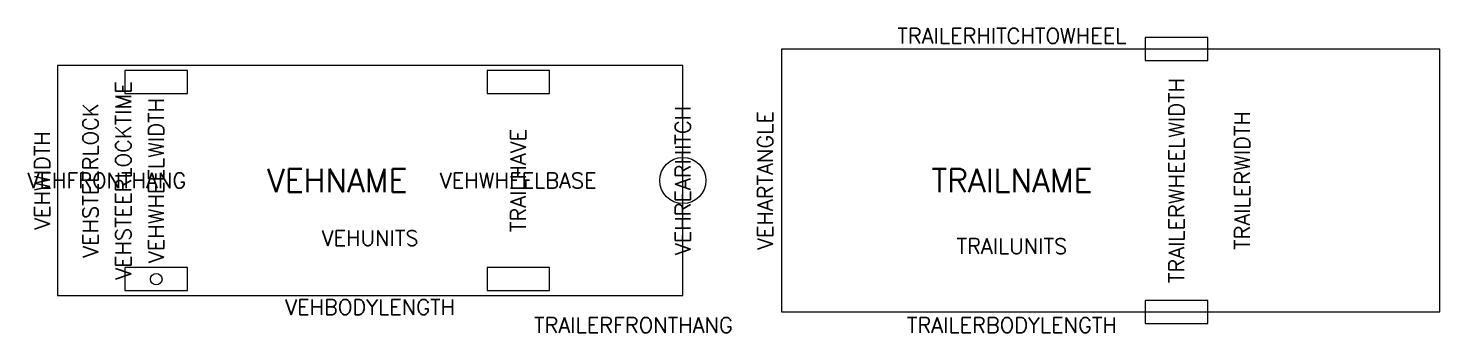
# Model space of a CAD drawing. Header units: feet. Extents: x -0.9 to 42, y -4.6 to 4.6.
import ezdxf
from ezdxf.enums import TextEntityAlignment as Align

# ---------------------------------------------------------------- set-up
doc = ezdxf.new("R2010")
doc.units = ezdxf.units.FT
doc.header["$LTSCALE"] = 100
doc.header["$MEASUREMENT"] = 0
for name, color, linetype in [('AttributeLayer', 7, 'Continuous'), ('C-TURN-TRAL-BODY', 2, 'Continuous'), ('C-TURN-TRCK-BODY', 1, 'Continuous')]:
    doc.layers.add(name, color=color, linetype=linetype)
doc.styles.get("Standard").update_dxf_attribs({"font": 'simplex.shx', "height": 10})

msp = doc.modelspace()

# ---------------------------------------------------------------- linework, layer by layer
at = {"layer": 'C-TURN-TRAL-BODY'}
for points in [[(33.05, 3.65), (34.95, 3.65), (34.95, 4.35), (33.05, 4.35)], [(22, -4), (42, -4), (42, 4), (22, 4)], [(33.05, -4.35), (34.95, -4.35), (34.95, -3.65), (33.05, -3.65)]]:
    msp.add_lwpolyline(points, close=True, dxfattribs=at)
at = {"layer": 'C-TURN-TRCK-BODY'}
for points in [[(0, -3.5), (19, -3.5), (19, 3.5), (0, 3.5)], [(2.05, 2.65), (3.95, 2.65), (3.95, 3.35), (2.05, 3.35)], [(13.05, 2.65), (14.95, 2.65), (14.95, 3.35), (13.05, 3.35)], [(2.05, -3.35), (3.95, -3.35), (3.95, -2.65), (2.05, -2.65)], [(13.05, -3.35), (14.95, -3.35), (14.95, -2.65), (13.05, -2.65)]]:
    msp.add_lwpolyline(points, close=True, dxfattribs=at)
for centre, radius in [((19, 0), 0.7), ((3, -3), 0.175)]:
    msp.add_circle(centre, radius, dxfattribs=at)

# ---------------------------------------------------------------- texts
at = {"layer": 'AttributeLayer', "flags": 8}
for tag, text, height, p in [('TRAILERHITCHTOWHEEL', '15.00', 0.4667, (29, 4.4)), ('VEHFRONTHANG', '3.00', 0.4667, (1.5, 0)), ('VEHNAME', 'PB', 0.7, (8.5, 0)), ('VEHWHEELBASE', '11.00', 0.4667, (14, 0)), ('TRAILNAME', 'PB', 0.7, (29, 0)), ('VEHUNITS', 'M', 0.467, (9.5, -1.75)), ('TRAILUNITS', 'M', 0.467, (29, -2)), ('VEHBODYLENGTH', '19.00', 0.4667, (9.5, -3.85)), ('TRAILERFRONTHANG', '3.00', 0.4667, (17.5, -4.4)), ('TRAILERBODYLENGTH', '20.00', 0.4667, (29, -4.4))]:
    msp.add_attdef(tag, text=text, height=height, dxfattribs=at).set_placement(p, align=Align.MIDDLE)
for tag, text, p in [('TRAILERWHEELWIDTH', '8.00', (34, 0)), ('VEHSTEERLOCKTIME', '0.00', (2, 0)), ('VEHSTEERLOCK', '28.6479', (1, 0)), ('VEHWHEELWIDTH', '6.00', (3, 0)), ('VEHREARHITCH', '5.00', (19, 0)), ('VEHARTANGLE', '28.6479', (21.5, 0)), ('TRAILERWIDTH', '8.00', (36, 0)), ('VEHWIDTH', '7.00', (-0.467, 0)), ('TRAILHAVE', 'Yes', (14, 0))]:
    msp.add_attdef(tag, text=text, height=0.4667, rotation=90, dxfattribs=at).set_placement(p, align=Align.MIDDLE)

doc.saveas('drawing.dxf')
